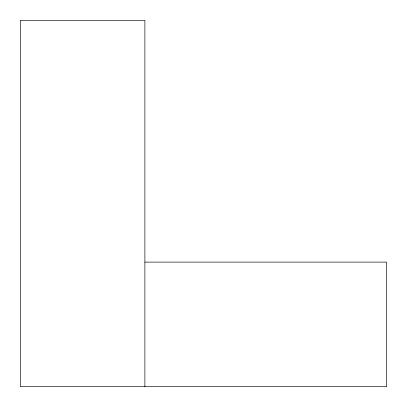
<?xml version="1.0" encoding="UTF-8"?>
<svg xmlns="http://www.w3.org/2000/svg" width="407" height="407" viewBox="0 0 407 407"><rect width="100%" height="100%" fill="white"/><g stroke="black" fill="none" stroke-linecap="round" stroke-linejoin="round"><path stroke-width="0.61" d="M144.892 262.108L386.65 262.108L386.65 386.65L20.35 386.65L20.35 20.35L144.892 20.35L144.892 386.65"/></g></svg>
